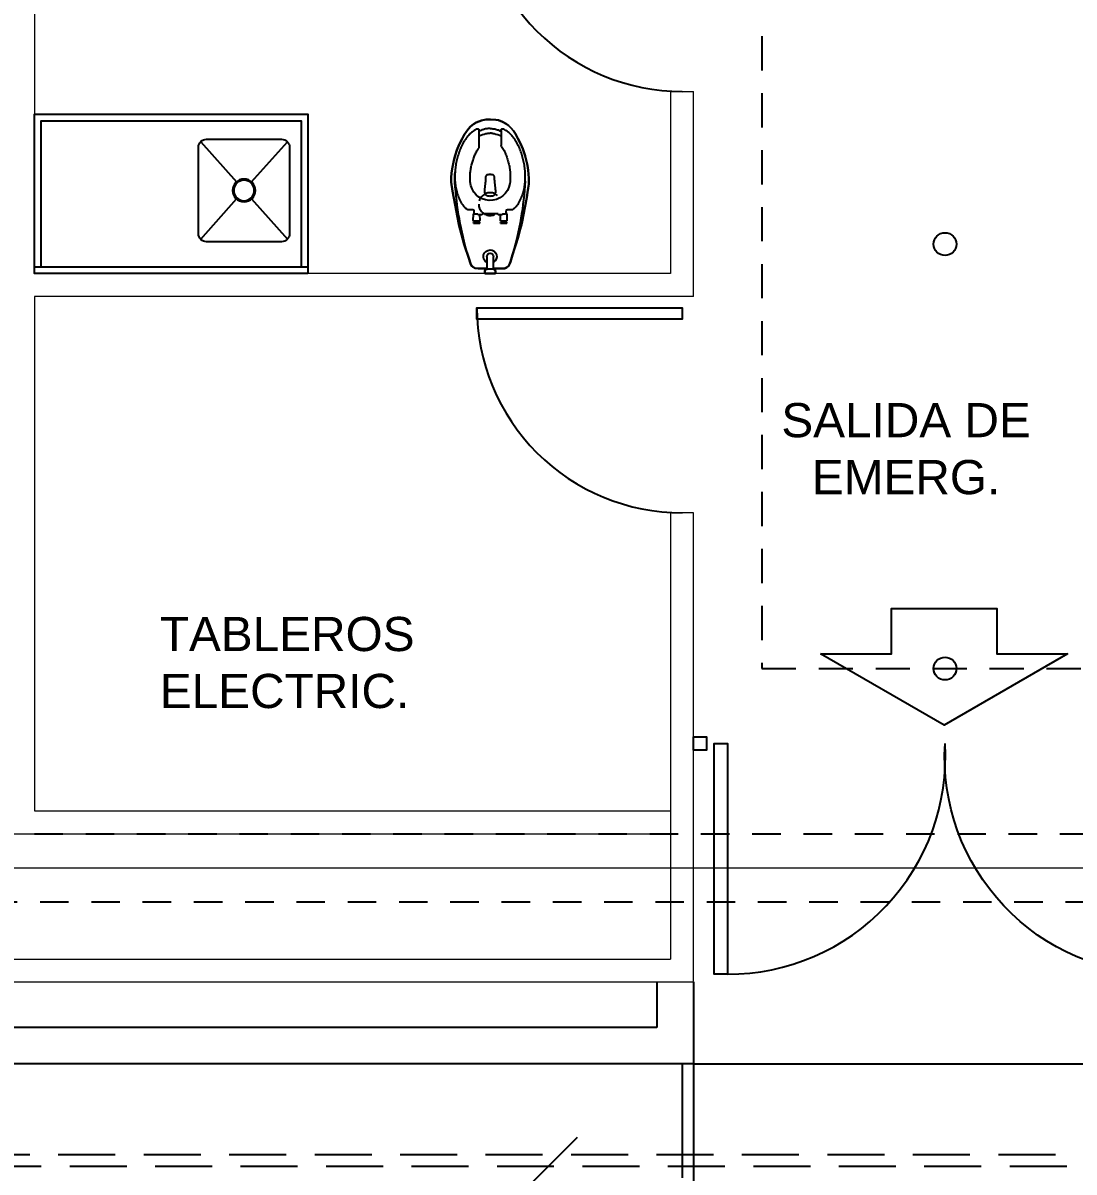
# Model space of a CAD drawing. Header units: metres. Extents: x -22 to 564, y 0 to 143.
# Drawn here: x 106.91 to 111.52, y 32.69 to 37.73 of the extents above; entities that cross this region are included whole.
import ezdxf
from ezdxf.enums import TextEntityAlignment as Align

# ---------------------------------------------------------------- set-up
doc = ezdxf.new("R2010")
doc.units = ezdxf.units.M
for name, pattern in [('EJES630', [6.3, 5.5, -0.4, 0, -0.4]), ('XREF 1N NEURO-ONCOLOGIA$0$DASHED2', [0.375, 0.25, -0.125]), ('XREF 1N NEURO-ONCOLOGIA$0$HIDDE150', [0.24, 0.15, -0.09]), ('XREF 1N NEURO-ONCOLOGIA$0$HIDDEN2', [0.1875, 0.125, -0.0625])]:
    doc.linetypes.add(name, pattern=pattern)
doc.layers.add('EJES', color=11, linetype='EJES630', lineweight=0)
doc.layers.add('XREF 1N NEURO-ONCOLOGIA$0$MUROS DE TABLAROCA', color=150, linetype='Continuous', lineweight=13)
for name, color, linetype in [('TEXTO', 7, 'Continuous'), ('XREF 1N NEURO-ONCOLOGIA$0$CANCELES', 1, 'Continuous'), ('XREF 1N NEURO-ONCOLOGIA$0$CONTRAVENTEOS', 6, 'XREF 1N NEURO-ONCOLOGIA$0$HIDDEN2'), ('XREF 1N NEURO-ONCOLOGIA$0$ELEVADOR Y ESC', 251, 'Continuous'), ('XREF 1N NEURO-ONCOLOGIA$0$LAMINA MULTIPERFORADA', 9, 'Continuous'), ('XREF 1N NEURO-ONCOLOGIA$0$LAMPARAS 1', 112, 'Continuous'), ('XREF 1N NEURO-ONCOLOGIA$0$Mobiliario Fijo', 40, 'Continuous'), ('XREF 1N NEURO-ONCOLOGIA$0$NOVIDESA', 11, 'Continuous'), ('XREF 1N NEURO-ONCOLOGIA$0$PLAFONES', 20, 'XREF 1N NEURO-ONCOLOGIA$0$HIDDE150'), ('XREF 1N NEURO-ONCOLOGIA$0$PUERTAS', 253, 'Continuous'), ('XREF 1N NEURO-ONCOLOGIA$0$SIMBOLO CORTE', 4, 'Continuous'), ('XREF 1N NEURO-ONCOLOGIA$0$TEX-MOB', 4, 'Continuous')]:
    doc.layers.add(name, color=color, linetype=linetype)
doc.styles.add('100 LOCALES 25', font='arial.ttf', dxfattribs={"height": 0.25})
doc.styles.add('100 SUBTITULOS 30', font='arial.ttf', dxfattribs={"height": 0.3})
doc.styles.add('XREF 1N NEURO-ONCOLOGIA$0$HANDLET', font='romans.shx')

# ---------------------------------------------------------------- blocks, each defined once
blk = doc.blocks.new('XREF 1N NEURO-ONCOLOGIA$0$P90')
blk.add_lwpolyline([(-0.825, -0.875), (-0.875, -0.875), (-0.875, 0), (-0.825, 0), (-0.825, -0.875, 0.432635), (0, 0, 0.432635)], format="xyb")
blk = doc.blocks.new('XREF 1N NEURO-ONCOLOGIA$0$M120FD')
for p, q in [((-0.6, -0.03), (0.6, -0.03)), ((0.1297, -0.1509), (0.2868, -0.3276)), ((0.1297, -0.5791), (0.2868, -0.4024)), ((0.3532, -0.4024), (0.5103, -0.5791))]:
    blk.add_line(p, q)
blk.add_lwpolyline([(0.6, 0), (-0.6, 0), (-0.6, -0.7), (0.6, -0.7)], close=True)
for points in [[(-0.57, -0.03), (-0.57, -0.67), (0.57, -0.67), (0.57, -0.03)], [(0.3532, -0.3276), (0.5103, -0.1509)]]:
    blk.add_lwpolyline(points)
blk.add_lwpolyline([(0.485, -0.59, 0.414214), (0.52, -0.555), (0.52, -0.175, 0.414214), (0.485, -0.14), (0.155, -0.14, 0.414214), (0.12, -0.175), (0.12, -0.555, 0.414214), (0.155, -0.59)], format="xyb", close=True)
for radius in [0.05, 0.045]:
    blk.add_circle((0.32, -0.365), radius)
blk = doc.blocks.new('XREF 1N NEURO-ONCOLOGIA$0$WC DIVERG')
for p, q in [((-0.0233, -0.0088), (-0.0233, 0)), ((-0.0233, 0), (0.0233, 0)), ((-0.0233, -0.01), (-0.0233, 0)), ((-0.0233, 0), (0.0233, 0)), ((0.0233, 0), (-0.0233, 0)), ((-0.0233, 0), (-0.0233, -0.0088)), ((0.0233, 0), (0.0233, -0.01)), ((0.0233, 0), (0.0233, -0.01)), ((0.0233, -0.01), (0.0233, 0)), ((-0.0928, -0.0632), (-0.0868, -0.044)), ((-0.0868, -0.044), (-0.0928, -0.0632)), ((-0.0868, -0.044), (-0.0817, -0.0342)), ((-0.0817, -0.0342), (-0.0868, -0.044)), ((-0.0817, -0.0342), (-0.0676, -0.024)), ((-0.0676, -0.024), (-0.0817, -0.0342)), ((-0.0676, -0.024), (-0.0523, -0.0221)), ((-0.0523, -0.0221), (-0.0676, -0.024)), ((-0.0569, -0.0221), (-0.0571, -0.0221)), ((-0.015, -0.0221), (-0.0569, -0.0221)), ((-0.0523, -0.0221), (-0.015, -0.0221)), ((-0.015, -0.0221), (-0.0523, -0.0221)), ((-0.0232, -0.0114), (-0.0233, -0.0088)), ((-0.0233, -0.0088), (-0.0232, -0.0114)), ((-0.023, -0.0125), (-0.0232, -0.0114)), ((-0.0232, -0.0114), (-0.023, -0.0125)), ((-0.0221, -0.0149), (-0.023, -0.0125)), ((-0.023, -0.0125), (-0.0221, -0.0149)), ((-0.0209, -0.0165), (-0.0221, -0.0149)), ((-0.0221, -0.0149), (-0.0209, -0.0165)), ((-0.0194, -0.0179), (-0.0209, -0.0165)), ((-0.0209, -0.0165), (-0.0194, -0.0179)), ((-0.018, -0.0188), (-0.0194, -0.0179)), ((-0.0194, -0.0179), (-0.018, -0.0188)), ((-0.0159, -0.0197), (-0.018, -0.0188)), ((-0.018, -0.0188), (-0.0159, -0.0197)), ((-0.015, -0.0199), (-0.0159, -0.0197)), ((-0.0159, -0.0197), (-0.015, -0.0199)), ((-0.015, -0.0221), (-0.015, -0.0199)), ((-0.015, -0.075), (-0.015, -0.0199)), ((-0.015, -0.0199), (-0.015, -0.0221)), ((0.0133, -0.02), (-0.0133, -0.02)), ((0.0165, -0.0195), (0.015, -0.0199)), ((0.015, -0.0199), (0.0165, -0.0195)), ((0.015, -0.0199), (0.015, -0.0221)), ((0.015, -0.0199), (0.015, -0.075)), ((0.015, -0.0221), (0.015, -0.0199)), ((0.015, -0.0221), (0.0395, -0.0221)), ((0.0562, -0.0221), (0.015, -0.0221)), ((0.0395, -0.0221), (0.015, -0.0221)), ((0.018, -0.0188), (0.0165, -0.0195)), ((0.0165, -0.0195), (0.018, -0.0188)), ((0.0201, -0.0174), (0.018, -0.0188)), ((0.018, -0.0188), (0.0201, -0.0174)), ((0.0214, -0.0158), (0.0201, -0.0174)), ((0.0201, -0.0174), (0.0214, -0.0158)), ((0.0226, -0.0137), (0.0214, -0.0158)), ((0.0214, -0.0158), (0.0226, -0.0137)), ((0.0232, -0.0114), (0.0226, -0.0137)), ((0.0226, -0.0137), (0.0232, -0.0114)), ((0.0233, -0.01), (0.0232, -0.0114)), ((0.0232, -0.0114), (0.0233, -0.01)), ((0.0395, -0.0221), (0.0462, -0.0221)), ((0.0462, -0.0221), (0.0395, -0.0221)), ((0.0462, -0.0221), (0.0554, -0.0221)), ((0.0554, -0.0221), (0.0462, -0.0221)), ((0.0554, -0.0221), (0.0631, -0.0228)), ((0.0631, -0.0228), (0.0554, -0.0221)), ((0.0562, -0.0221), (0.0564, -0.0221)), ((0.0631, -0.0228), (0.0675, -0.0241)), ((0.0675, -0.0241), (0.0631, -0.0228)), ((0.0675, -0.0241), (0.0727, -0.0267)), ((0.0727, -0.0267), (0.0675, -0.0241)), ((0.0727, -0.0267), (0.0767, -0.0296)), ((0.0767, -0.0296), (0.0727, -0.0267)), ((0.0767, -0.0296), (0.0805, -0.0334)), ((0.0805, -0.0334), (0.0767, -0.0296)), ((0.0805, -0.0334), (0.0862, -0.0439)), ((0.0862, -0.0439), (0.0805, -0.0334)), ((0.0862, -0.0439), (0.0887, -0.0521)), ((0.0887, -0.0521), (0.0862, -0.0439)), ((-0.1135, -0.1277), (-0.0928, -0.0632)), ((-0.0928, -0.0632), (-0.1135, -0.1277)), ((0.0887, -0.0521), (0.0978, -0.0825)), ((0.0978, -0.0825), (0.0887, -0.0521)), ((0.0978, -0.0825), (0.1007, -0.0906)), ((0.1007, -0.0906), (0.0978, -0.0825)), ((0.1007, -0.0906), (0.1059, -0.1063)), ((0.1059, -0.1063), (0.1007, -0.0906)), ((-0.1379, -0.2158), (-0.1135, -0.1277)), ((-0.1135, -0.1277), (-0.1379, -0.2158)), ((0.1059, -0.1063), (0.1144, -0.1328)), ((0.1144, -0.1328), (0.1059, -0.1063)), ((0.1144, -0.1328), (0.1211, -0.1552)), ((0.1211, -0.1552), (0.1144, -0.1328)), ((0.1211, -0.1552), (0.1319, -0.1948)), ((0.1319, -0.1948), (0.1211, -0.1552)), ((0.1319, -0.1948), (0.1347, -0.2054)), ((0.1347, -0.2054), (0.1319, -0.1948)), ((-0.165, -0.3619), (-0.1379, -0.2158)), ((-0.1379, -0.2158), (-0.165, -0.3619)), ((-0.074, -0.2334), (-0.0736, -0.2604)), ((-0.0738, -0.222), (-0.0466, -0.222)), ((-0.0738, -0.222), (-0.0738, -0.2237)), ((-0.0738, -0.2237), (-0.0466, -0.2237)), ((-0.0495, -0.2299), (-0.0705, -0.2299)), ((-0.0659, -0.2298), (-0.0659, -0.2299)), ((-0.0657, -0.2237), (-0.0543, -0.2237)), ((-0.0657, -0.2237), (-0.0657, -0.2255)), ((-0.0657, -0.2255), (-0.0657, -0.2281)), ((-0.0657, -0.2281), (-0.0657, -0.2298)), ((-0.0543, -0.2237), (-0.0543, -0.2255)), ((-0.0543, -0.2255), (-0.0543, -0.2281)), ((-0.0543, -0.2281), (-0.0543, -0.2299)), ((-0.0466, -0.222), (-0.0459, -0.222)), ((-0.0466, -0.2237), (-0.0459, -0.2237)), ((-0.0464, -0.2598), (-0.046, -0.2334)), ((-0.0459, -0.222), (-0.0459, -0.222)), ((-0.0459, -0.222), (-0.0459, -0.2237)), ((-0.0459, -0.2237), (-0.0459, -0.222)), ((-0.0459, -0.2237), (-0.0459, -0.2237)), ((0.0454, -0.2336), (0.0458, -0.2598)), ((0.0456, -0.2222), (0.0728, -0.2222)), ((0.0456, -0.2222), (0.0456, -0.2239)), ((0.0456, -0.2239), (0.0728, -0.2239)), ((0.0699, -0.2301), (0.0489, -0.2301)), ((0.0535, -0.23), (0.0535, -0.2301)), ((0.0537, -0.2239), (0.0651, -0.2239)), ((0.0537, -0.2239), (0.0537, -0.2257)), ((0.0537, -0.2257), (0.0537, -0.2283)), ((0.0537, -0.2283), (0.0537, -0.23)), ((0.0651, -0.2239), (0.0651, -0.2257)), ((0.0651, -0.2257), (0.0651, -0.2283)), ((0.0651, -0.2283), (0.0651, -0.2301)), ((0.0728, -0.2222), (0.0735, -0.2222)), ((0.0728, -0.2239), (0.0735, -0.2239)), ((0.073, -0.2607), (0.0734, -0.2336)), ((0.0735, -0.2222), (0.0735, -0.2222)), ((0.0735, -0.2222), (0.0735, -0.2239)), ((0.0735, -0.2239), (0.0735, -0.2222)), ((0.0735, -0.2239), (0.0735, -0.2239)), ((0.1347, -0.2054), (0.137, -0.2146)), ((0.137, -0.2146), (0.1347, -0.2054)), ((0.137, -0.2146), (0.1401, -0.228)), ((0.1401, -0.228), (0.137, -0.2146)), ((0.1401, -0.228), (0.1468, -0.2583)), ((0.1468, -0.2583), (0.1401, -0.228)), ((-0.1033, -0.2838), (-0.1027, -0.2838)), ((-0.1011, -0.2829), (-0.1011, -0.2827)), ((-0.0994, -0.2817), (-0.0989, -0.2817)), ((-0.0989, -0.2817), (-0.0762, -0.2817)), ((-0.0736, -0.2604), (-0.0736, -0.2606)), ((-0.0736, -0.2606), (-0.0736, -0.2607)), ((-0.0711, -0.2691), (-0.0736, -0.2607)), ((-0.0718, -0.2782), (-0.0718, -0.276)), ((-0.0711, -0.27), (-0.0711, -0.2663)), ((-0.0671, -0.2629), (-0.0542, -0.263)), ((-0.0542, -0.2598), (-0.0363, -0.2598)), ((-0.0542, -0.2598), (-0.0542, -0.263)), ((-0.0354, -0.2607), (-0.0354, -0.263)), ((0.0348, -0.263), (0.0348, -0.2607)), ((0.0356, -0.2598), (0.0527, -0.2598)), ((0.0536, -0.2607), (0.0536, -0.263)), ((0.0729, -0.2609), (0.0705, -0.2694)), ((0.0705, -0.2663), (0.0705, -0.27)), ((0.0712, -0.276), (0.0712, -0.2774)), ((0.0729, -0.2609), (0.073, -0.2608)), ((0.073, -0.2608), (0.073, -0.2607)), ((0.0755, -0.2817), (0.0983, -0.2817)), ((0.0983, -0.2817), (0.0988, -0.2817)), ((0.1026, -0.2838), (0.101, -0.2838)), ((0.1468, -0.2583), (0.1529, -0.2893)), ((0.1529, -0.2893), (0.1468, -0.2583)), ((0.1529, -0.2893), (0.1605, -0.3347)), ((0.1605, -0.3347), (0.1529, -0.2893)), ((0.1605, -0.3347), (0.1636, -0.3568)), ((0.1636, -0.3568), (0.1605, -0.3347)), ((-0.1706, -0.4015), (-0.165, -0.3619)), ((-0.165, -0.3619), (-0.1706, -0.4015)), ((-0.1706, -0.4201), (-0.1706, -0.4015)), ((-0.1706, -0.4015), (-0.1706, -0.4201)), ((-0.0877, -0.4028), (-0.0877, -0.4028)), ((0.1636, -0.3568), (0.1661, -0.3751)), ((0.1661, -0.3751), (0.1636, -0.3568)), ((0.1661, -0.3751), (0.1683, -0.3846)), ((0.1683, -0.3846), (0.1661, -0.3751)), ((0.1683, -0.3846), (0.1691, -0.392)), ((0.1691, -0.392), (0.1683, -0.3846)), ((0.1691, -0.392), (0.1701, -0.4183)), ((0.1701, -0.4183), (0.1691, -0.392)), ((-0.1689, -0.4417), (-0.1706, -0.4201)), ((-0.1706, -0.4201), (-0.1689, -0.4417)), ((-0.1653, -0.4679), (-0.1689, -0.4417)), ((-0.1689, -0.4417), (-0.1653, -0.4679)), ((-0.0012, -0.435), (-0.0017, -0.4349)), ((0.0011, -0.4349), (0.0005, -0.435)), ((0.1669, -0.4534), (0.1636, -0.474)), ((0.1636, -0.474), (0.1669, -0.4534)), ((0.1701, -0.4183), (0.1669, -0.4534)), ((0.1669, -0.4534), (0.1701, -0.4183)), ((-0.1595, -0.4962), (-0.1653, -0.4679)), ((-0.1653, -0.4679), (-0.1595, -0.4962)), ((-0.1534, -0.5186), (-0.1595, -0.4962)), ((-0.1595, -0.4962), (-0.1534, -0.5186)), ((0.1636, -0.474), (0.1534, -0.5166)), ((0.1534, -0.5166), (0.1636, -0.474)), ((0.1636, -0.474), (0.1636, -0.474)), ((-0.1458, -0.5413), (-0.1534, -0.5186)), ((-0.1534, -0.5186), (-0.1458, -0.5413)), ((-0.1355, -0.5668), (-0.1458, -0.5413)), ((-0.1458, -0.5413), (-0.1355, -0.5668)), ((0.1428, -0.5475), (0.1328, -0.5713)), ((0.1328, -0.5713), (0.1428, -0.5475)), ((0.1534, -0.5166), (0.1428, -0.5475)), ((0.1428, -0.5475), (0.1534, -0.5166)), ((-0.1235, -0.5914), (-0.1355, -0.5668)), ((-0.1355, -0.5668), (-0.1235, -0.5914)), ((-0.1135, -0.6093), (-0.1235, -0.5914)), ((-0.1235, -0.5914), (-0.1135, -0.6093)), ((-0.0485, -0.5553), (-0.0485, -0.6289)), ((0.0479, -0.6289), (0.0479, -0.5626)), ((0.1219, -0.5933), (0.1106, -0.6132)), ((0.1106, -0.6132), (0.1219, -0.5933)), ((0.1328, -0.5713), (0.1219, -0.5933)), ((0.1219, -0.5933), (0.1328, -0.5713)), ((-0.1044, -0.6239), (-0.1135, -0.6093)), ((-0.1135, -0.6093), (-0.1044, -0.6239)), ((-0.0957, -0.6357), (-0.1044, -0.6239)), ((-0.1044, -0.6239), (-0.0957, -0.6357)), ((-0.0857, -0.6461), (-0.0957, -0.6357)), ((-0.0957, -0.6357), (-0.0857, -0.6461)), ((-0.0732, -0.6562), (-0.0857, -0.6461)), ((-0.0857, -0.6461), (-0.0732, -0.6562)), ((-0.0063, -0.6171), (-0.0003, -0.6171)), ((0.0057, -0.6171), (-0.0003, -0.6171)), ((0.0811, -0.6497), (0.0706, -0.6575)), ((0.0706, -0.6575), (0.0811, -0.6497)), ((0.0913, -0.64), (0.0811, -0.6497)), ((0.0811, -0.6497), (0.0913, -0.64)), ((0.102, -0.6266), (0.0913, -0.64)), ((0.0913, -0.64), (0.102, -0.6266)), ((0.1106, -0.6132), (0.102, -0.6266)), ((0.102, -0.6266), (0.1106, -0.6132)), ((-0.0609, -0.6637), (-0.0732, -0.6562)), ((-0.0732, -0.6562), (-0.0609, -0.6637)), ((-0.038, -0.6728), (-0.0609, -0.6637)), ((-0.0609, -0.6637), (-0.038, -0.6728)), ((-0.0183, -0.6766), (-0.038, -0.6728)), ((-0.038, -0.6728), (-0.0183, -0.6766)), ((-0.0141, -0.6769), (-0.0183, -0.6766)), ((-0.0183, -0.6766), (-0.0141, -0.6769)), ((0.0012, -0.6771), (-0.0141, -0.6769)), ((-0.0141, -0.6769), (0.0012, -0.6771)), ((0.0247, -0.6756), (0.0012, -0.6771)), ((0.0012, -0.6771), (0.0247, -0.6756)), ((0.0365, -0.6731), (0.0247, -0.6756)), ((0.0247, -0.6756), (0.0365, -0.6731)), ((0.0543, -0.6666), (0.0365, -0.6731)), ((0.0365, -0.6731), (0.0543, -0.6666)), ((0.0706, -0.6575), (0.0543, -0.6666)), ((0.0543, -0.6666), (0.0706, -0.6575))]:
    blk.add_line(p, q)
at = {"linetype": 'XREF 1N NEURO-ONCOLOGIA$0$DASHED2', "ltscale": 0.1}
blk.add_circle((0, -0.305), 0.05, dxfattribs=at)
for centre, radius, start, end in [((1.3794, -0.5078), 1.5378, 162.4445, 163.9463), ((-0.0571, -0.0533), 0.0312, 90, 162.4418), ((1.3794, -0.5078), 1.5378, 162.4418, 162.4445), ((-0.0003, -0.0745), 0.0294, 119.9949, 58.5773), ((-0.0133, -0.01), 0.01, 180, 270), ((0.0133, -0.01), 0.01, 270, 360), ((0.0564, -0.0533), 0.0312, 17.5582, 90), ((-1.38, -0.5078), 1.5378, 17.5555, 17.5582), ((-1.38, -0.5078), 1.5378, 16.0537, 17.5555), ((1.3794, -0.5078), 1.5378, 163.9463, 175.9972), ((0, -0.075), 0.015, 180, 0), ((-1.3186, -0.4936), 1.4749, 3.3958, 16.1824), ((1.1974, -0.5389), 1.3739, 162.7735, 163.1187), ((-1.1972, -0.5388), 1.373, 16.8408, 17.2004), ((-0.0705, -0.2334), 0.00351, 90, 180.8185), ((-0.0495, -0.2334), 0.00351, 359.1815, 90), ((0.0489, -0.2336), 0.00351, 90, 180.8185), ((0.0699, -0.2336), 0.00351, 359.1815, 90), ((-0.0036, -0.3975), 0.1517, 131.7258, 132.3304), ((-0.1033, -0.2857), 0.00189, 89.3673, 131.099), ((-0.1027, -0.282), 0.00177, 269.3463, 330.6492), ((-0.0994, -0.2836), 0.00188, 90.4112, 151.5615), ((-0.0762, -0.2774), 0.00438, 270, 0), ((-0.0727, -0.2604), 0.000877, 180.8185, 196.1443), ((-0.0363, -0.2607), 0.000877, 0, 90), ((-0.0007, -11.9196), 11.6567, 89.82591, 90.17072), ((0.0356, -0.2607), 0.000877, 90, 180), ((0.0527, -0.2607), 0.000877, 0, 90), ((0.0448, 2.1488), 2.4118, 270.2084, 270.5141), ((0.0755, -0.2774), 0.00438, 180, 270), ((0.0721, -0.2606), 0.000877, 343.8557, 359.1815), ((0.0988, -0.2836), 0.00188, 28.4386, 89.5888), ((0.1027, -0.2857), 0.00191, 49.0875, 90.4462), ((0.0039, -0.3964), 0.1503, 47.6682, 48.2772), ((-0.0002, -0.409), 0.0877, 9.2548, 175.9387), ((0.1241, -0.4201), 0.2795, 175.9793, 185.5968), ((-0.0194, -0.4201), 0.000735, 177.5299, 185.3559), ((-0.0003, -0.4319), 0.00325, 254.6943, 285.3057), ((0.0188, -0.4201), 0.000735, 354.6441, 2.4701), ((-0.0556, -0.5553), 0.00701, 0, 37.067), ((0.0186, -0.4577), 0.1614, 245.3845, 256.7621), ((-0.0193, -0.4577), 0.1614, 283.2379, 294.6155), ((0.0549, -0.5626), 0.00701, 142.0152, 180), ((-0.0556, -0.6289), 0.00701, 238.4381, 0), ((0.0186, -0.4577), 0.1614, 256.7621, 258.2805), ((0.0186, -0.4577), 0.1614, 258.2805, 261.1157), ((-0.0193, -0.4577), 0.1614, 278.8843, 281.7195), ((-0.0193, -0.4577), 0.1614, 281.7195, 283.2379), ((0.0549, -0.6289), 0.00701, 180, 301.5619)]:
    blk.add_arc(centre, radius, start, end)
blk.add_ellipse((0.1061, -0.3304), major_axis=(-0.0686, 0.1376), ratio=0.110156, start_param=-1.280538, end_param=-1.272211)
for points, knots in [([(-0.0592, -0.6348), (-0.0663, -0.6305), (-0.0731, -0.626), (-0.0829, -0.6185), (-0.0861, -0.6158), (-0.0921, -0.6101), (-0.0949, -0.6071), (-0.103, -0.5977), (-0.1077, -0.5911), (-0.1163, -0.5773), (-0.1202, -0.5701), (-0.1272, -0.5554), (-0.1304, -0.5479), (-0.1362, -0.5325), (-0.1388, -0.5247), (-0.1435, -0.509), (-0.1456, -0.5011), (-0.1493, -0.4851), (-0.1507, -0.477), (-0.153, -0.4608), (-0.1537, -0.4527), (-0.1547, -0.4365), (-0.1549, -0.4284), (-0.1547, -0.4122), (-0.1543, -0.4041), (-0.153, -0.3919), (-0.1525, -0.3879), (-0.1511, -0.3798), (-0.1503, -0.3758), (-0.1477, -0.3637), (-0.1455, -0.3557), (-0.1417, -0.3439), (-0.1403, -0.3401), (-0.1381, -0.3343), (-0.1374, -0.3323), (-0.1358, -0.3285), (-0.135, -0.3266), (-0.1324, -0.321), (-0.1306, -0.3173), (-0.1265, -0.3102), (-0.1244, -0.3067), (-0.1196, -0.3001), (-0.117, -0.2969), (-0.1116, -0.2909), (-0.1087, -0.2881), (-0.1057, -0.2853)], [0, 0, 0, 0, 0.0625, 0.0625, 0.09375, 0.09375, 0.125, 0.125, 0.1875, 0.1875, 0.25, 0.25, 0.3125, 0.3125, 0.375, 0.375, 0.4375, 0.4375, 0.5, 0.5, 0.5625, 0.5625, 0.625, 0.625, 0.6875, 0.6875, 0.71875, 0.71875, 0.75, 0.75, 0.8125, 0.8125, 0.84375, 0.84375, 0.859375, 0.859375, 0.875, 0.875, 0.90625, 0.90625, 0.9375, 0.9375, 0.96875, 0.96875, 1, 1, 1, 1]), ([(-0.0718, -0.276), (-0.0718, -0.2757), (-0.0717, -0.2753), (-0.0716, -0.2745), (-0.0715, -0.274), (-0.0713, -0.273), (-0.0713, -0.2725), (-0.0712, -0.2713), (-0.0711, -0.2707), (-0.0711, -0.27)], [0, 0, 0, 0, 0.25, 0.25, 0.5, 0.5, 0.75, 0.75, 1, 1, 1, 1]), ([(-0.0711, -0.2663), (-0.0711, -0.2661), (-0.0711, -0.2659), (-0.071, -0.2654), (-0.0709, -0.2652), (-0.0707, -0.2648), (-0.0706, -0.2646), (-0.0703, -0.2642), (-0.0702, -0.264), (-0.0698, -0.2637), (-0.0696, -0.2636), (-0.0691, -0.2633), (-0.0689, -0.2632), (-0.0684, -0.263), (-0.0682, -0.263), (-0.0676, -0.2629), (-0.0674, -0.2629), (-0.0671, -0.2629)], [0, 0, 0, 0, 0.125, 0.125, 0.25, 0.25, 0.375, 0.375, 0.5, 0.5, 0.625, 0.625, 0.75, 0.75, 0.875, 0.875, 1, 1, 1, 1]), ([(0.1051, -0.2853), (0.1111, -0.2908), (0.1166, -0.2968), (0.1262, -0.3101), (0.1301, -0.3173), (0.1344, -0.3267), (0.1352, -0.3286), (0.1368, -0.3324), (0.1375, -0.3343), (0.1397, -0.3401), (0.141, -0.344), (0.1449, -0.3558), (0.147, -0.3637), (0.1506, -0.3797), (0.1519, -0.3877), (0.1537, -0.4039), (0.1541, -0.4121), (0.1543, -0.4285), (0.1541, -0.4368), (0.1531, -0.4532), (0.1523, -0.4613), (0.15, -0.4774), (0.1486, -0.4854), (0.145, -0.5013), (0.1429, -0.5091), (0.1382, -0.5248), (0.1356, -0.5325), (0.1298, -0.5479), (0.1266, -0.5555), (0.1195, -0.5703), (0.1156, -0.5775), (0.1091, -0.5879), (0.1068, -0.5913), (0.102, -0.5979), (0.0994, -0.6012), (0.094, -0.6074), (0.0912, -0.6104), (0.0852, -0.616), (0.0821, -0.6186), (0.0725, -0.6261), (0.0656, -0.6305), (0.0586, -0.6348)], [0, 0, 0, 0, 0.0625, 0.0625, 0.125, 0.125, 0.140625, 0.140625, 0.15625, 0.15625, 0.1875, 0.1875, 0.25, 0.25, 0.3125, 0.3125, 0.375, 0.375, 0.4375, 0.4375, 0.5, 0.5, 0.5625, 0.5625, 0.625, 0.625, 0.6875, 0.6875, 0.75, 0.75, 0.8125, 0.8125, 0.84375, 0.84375, 0.875, 0.875, 0.90625, 0.90625, 0.9375, 0.9375, 1, 1, 1, 1]), ([(0.0665, -0.2629), (0.0667, -0.2629), (0.067, -0.2629), (0.0675, -0.263), (0.0678, -0.2631), (0.0683, -0.2632), (0.0685, -0.2633), (0.0689, -0.2636), (0.0692, -0.2637), (0.0695, -0.264), (0.0697, -0.2642), (0.07, -0.2646), (0.0701, -0.2648), (0.0703, -0.2652), (0.0704, -0.2654), (0.0705, -0.2659), (0.0705, -0.2661), (0.0705, -0.2663)], [0, 0, 0, 0, 0.125, 0.125, 0.25, 0.25, 0.375, 0.375, 0.5, 0.5, 0.625, 0.625, 0.75, 0.75, 0.875, 0.875, 1, 1, 1, 1]), ([(0.0705, -0.27), (0.0705, -0.2707), (0.0705, -0.2713), (0.0706, -0.2725), (0.0707, -0.273), (0.0709, -0.274), (0.071, -0.2745), (0.0711, -0.2753), (0.0712, -0.2757), (0.0712, -0.276)], [0, 0, 0, 0, 0.25, 0.25, 0.5, 0.5, 0.75, 0.75, 1, 1, 1, 1]), ([(-0.0201, -0.42), (-0.0202, -0.4182), (-0.0202, -0.4164), (-0.0203, -0.4128), (-0.0204, -0.411), (-0.0206, -0.4071), (-0.0208, -0.4052), (-0.0212, -0.4011), (-0.0214, -0.399), (-0.0221, -0.3928), (-0.0225, -0.3887), (-0.0234, -0.3807), (-0.0238, -0.3767), (-0.0244, -0.3708), (-0.0246, -0.3689), (-0.025, -0.365), (-0.0252, -0.3631), (-0.0255, -0.3603), (-0.0255, -0.3594), (-0.0254, -0.3574), (-0.0252, -0.3565), (-0.0248, -0.3546), (-0.0245, -0.3536), (-0.0238, -0.3518), (-0.0234, -0.3509), (-0.0223, -0.3492), (-0.0217, -0.3484), (-0.0204, -0.3469), (-0.0197, -0.3461), (-0.0181, -0.3448), (-0.0173, -0.3442), (-0.0155, -0.3432), (-0.0145, -0.3427), (-0.0126, -0.342), (-0.0116, -0.3417), (-0.0095, -0.3413), (-0.0085, -0.3413), (-0.0054, -0.341), (-0.0033, -0.3408), (-0.0012, -0.3406)], [0, 0, 0, 0, 0.0625, 0.0625, 0.125, 0.125, 0.1875, 0.1875, 0.25, 0.25, 0.375, 0.375, 0.5, 0.5, 0.5625, 0.5625, 0.625, 0.625, 0.65625, 0.65625, 0.6875, 0.6875, 0.71875, 0.71875, 0.75, 0.75, 0.78125, 0.78125, 0.8125, 0.8125, 0.84375, 0.84375, 0.875, 0.875, 0.90625, 0.90625, 0.9375, 0.9375, 1, 1, 1, 1]), ([(-0.0012, -0.3406), (0.0026, -0.3408), (0.0047, -0.341), (0.0077, -0.3413), (0.0087, -0.3413), (0.0108, -0.3417), (0.0118, -0.3419), (0.0138, -0.3427), (0.0147, -0.3431), (0.0165, -0.3441), (0.0174, -0.3447), (0.019, -0.346), (0.0197, -0.3467), (0.021, -0.3483), (0.0216, -0.3491), (0.0232, -0.3516), (0.0239, -0.3535), (0.0248, -0.3572), (0.0249, -0.3592), (0.0247, -0.362), (0.0246, -0.363), (0.0244, -0.3649), (0.0243, -0.3658), (0.024, -0.3687), (0.0238, -0.3707), (0.0232, -0.3765), (0.0228, -0.3805), (0.0219, -0.3887), (0.0214, -0.3928), (0.0208, -0.3991), (0.0205, -0.4011), (0.0201, -0.4052), (0.02, -0.4072), (0.0197, -0.4111), (0.0196, -0.4129), (0.0196, -0.4164), (0.0196, -0.4182), (0.0195, -0.42)], [0, 0, 0, 0, 0.0625, 0.0625, 0.09375, 0.09375, 0.125, 0.125, 0.15625, 0.15625, 0.1875, 0.1875, 0.21875, 0.21875, 0.25, 0.25, 0.3125, 0.3125, 0.375, 0.375, 0.40625, 0.40625, 0.4375, 0.4375, 0.5, 0.5, 0.625, 0.625, 0.75, 0.75, 0.8125, 0.8125, 0.875, 0.875, 0.9375, 0.9375, 1, 1, 1, 1]), ([(-0.0877, -0.4028), (-0.0879, -0.406), (-0.0881, -0.4093), (-0.0882, -0.4158), (-0.0882, -0.4191), (-0.088, -0.4288), (-0.0877, -0.4353), (-0.0866, -0.4483), (-0.0858, -0.4548), (-0.0836, -0.4675), (-0.0822, -0.4738), (-0.079, -0.4863), (-0.0771, -0.4925), (-0.0731, -0.5048), (-0.071, -0.5108), (-0.066, -0.5229), (-0.0633, -0.5288), (-0.0572, -0.5403), (-0.0539, -0.5458), (-0.05, -0.5511)], [0, 0, 0, 0, 0.0625, 0.0625, 0.125, 0.125, 0.25, 0.25, 0.375, 0.375, 0.5, 0.5, 0.625, 0.625, 0.75, 0.75, 0.875, 0.875, 1, 1, 1, 1]), ([(0.0494, -0.5583), (0.0516, -0.5555), (0.0536, -0.5525), (0.0574, -0.5465), (0.0592, -0.5434), (0.0641, -0.5339), (0.0671, -0.5274), (0.0723, -0.5141), (0.0746, -0.5073), (0.0789, -0.4938), (0.0807, -0.4869), (0.084, -0.4731), (0.0852, -0.4661), (0.0871, -0.4519), (0.0877, -0.4447), (0.0884, -0.4305), (0.0886, -0.4234), (0.0882, -0.4127), (0.088, -0.4091), (0.0875, -0.4038), (0.0873, -0.402), (0.087, -0.3993), (0.0869, -0.3984), (0.0866, -0.3967), (0.0865, -0.3958), (0.0863, -0.3949)], [0, 0, 0, 0, 0.0625, 0.0625, 0.125, 0.125, 0.25, 0.25, 0.375, 0.375, 0.5, 0.5, 0.625, 0.625, 0.75, 0.75, 0.875, 0.875, 0.9375, 0.9375, 0.96875, 0.96875, 0.984375, 0.984375, 1, 1, 1, 1]), ([(-0.0017, -0.4349), (-0.0023, -0.4349), (-0.0029, -0.4348), (-0.004, -0.4347), (-0.0046, -0.4346), (-0.0064, -0.4344), (-0.0075, -0.4343), (-0.0093, -0.434), (-0.0099, -0.434), (-0.0111, -0.4338), (-0.0116, -0.4337), (-0.0134, -0.4333), (-0.0145, -0.4329), (-0.0165, -0.4315), (-0.0173, -0.4307), (-0.0187, -0.4288), (-0.0192, -0.4277), (-0.0197, -0.4261), (-0.0198, -0.4255), (-0.0199, -0.4244), (-0.02, -0.4239), (-0.0201, -0.4222), (-0.0201, -0.4212), (-0.0201, -0.4201)], [0, 0, 0, 0, 0.0625, 0.0625, 0.125, 0.125, 0.25, 0.25, 0.3125, 0.3125, 0.375, 0.375, 0.5, 0.5, 0.625, 0.625, 0.75, 0.75, 0.8125, 0.8125, 0.875, 0.875, 1, 1, 1, 1]), ([(0.0195, -0.4201), (0.0195, -0.4212), (0.0194, -0.4222), (0.0193, -0.4239), (0.0193, -0.4244), (0.0192, -0.4255), (0.0191, -0.4261), (0.0186, -0.4277), (0.0181, -0.4288), (0.0167, -0.4307), (0.0159, -0.4315), (0.0139, -0.4329), (0.0128, -0.4333), (0.011, -0.4337), (0.0105, -0.4338), (0.0093, -0.434), (0.0087, -0.434), (0.0069, -0.4343), (0.0057, -0.4344), (0.004, -0.4346), (0.0034, -0.4347), (0.0022, -0.4348), (0.0017, -0.4349), (0.0011, -0.4349)], [0, 0, 0, 0, 0.125, 0.125, 0.1875, 0.1875, 0.25, 0.25, 0.375, 0.375, 0.5, 0.5, 0.625, 0.625, 0.6875, 0.6875, 0.75, 0.75, 0.875, 0.875, 0.9375, 0.9375, 1, 1, 1, 1]), ([(-0.0003, -0.6368), (-0.003, -0.6367), (-0.0057, -0.6366), (-0.0112, -0.6361), (-0.0139, -0.6359), (-0.0219, -0.6349), (-0.0272, -0.6336), (-0.0375, -0.6301), (-0.0424, -0.6279), (-0.0476, -0.625), (-0.0481, -0.6247), (-0.0486, -0.6244)], [0, 0, 0, 0, 0.03125, 0.03125, 0.0625, 0.0625, 0.125, 0.125, 0.1875, 0.1875, 0.1943161, 0.1943161, 0.1943161, 0.1943161]), ([(-0.0003, -0.6368), (0.0024, -0.6367), (0.0051, -0.6366), (0.0105, -0.6361), (0.0132, -0.6359), (0.0213, -0.6349), (0.0265, -0.6336), (0.0368, -0.6301), (0.0417, -0.6279), (0.0469, -0.625), (0.0474, -0.6247), (0.048, -0.6244)], [0, 0, 0, 0, 0.03125, 0.03125, 0.0625, 0.0625, 0.125, 0.125, 0.1875, 0.1875, 0.1943161, 0.1943161, 0.1943161, 0.1943161])]:
    blk.add_open_spline(points, degree=3, knots=knots)
blk = doc.blocks.new('XREF 1N NEURO-ONCOLOGIA')
at = {"layer": 'XREF 1N NEURO-ONCOLOGIA$0$CANCELES'}
blk.add_lwpolyline([(1.0907, 34.5658), (1.1486, 34.5658), (1.1486, 34.508), (1.0907, 34.508)], close=True, dxfattribs=at)
at = {"layer": 'XREF 1N NEURO-ONCOLOGIA$0$CONTRAVENTEOS', "color": 3}
blk.add_lwpolyline([(0.7239, 39.7076), (0.7239, 32.3576), (0.4239, 32.3576), (0.4239, 39.7076)], close=True, dxfattribs=at)
at = {"layer": 'XREF 1N NEURO-ONCOLOGIA$0$ELEVADOR Y ESC'}
for p, q in [((-0.2861, 34.6158), (-0.7861, 34.6158)), ((-0.2861, 34.5658), (-0.8361, 34.5658)), ((-0.2861, 34.5658), (-0.2861, 32.3576))]:
    blk.add_line(p, q, dxfattribs=at)
at = {"layer": 'XREF 1N NEURO-ONCOLOGIA$0$LAMINA MULTIPERFORADA', "linetype": 'XREF 1N NEURO-ONCOLOGIA$0$DASHED2'}
for points in [[(17.0364, 51.2076), (17.0364, 26.858), (22.334, 26.8578), (22.334, -3.0724), (-0.7361, -3.0724), (-0.7361, 52.1676), (10.057, 52.1676)], [(16.9864, 51.2076), (16.9864, 26.808), (22.284, 26.8078), (22.284, -3.0224), (-0.6861, -3.0224), (-0.6861, 52.1176), (10.057, 52.1176)]]:
    blk.add_lwpolyline(points, dxfattribs=at)
at = {"layer": 'XREF 1N NEURO-ONCOLOGIA$0$LAMPARAS 1'}
for centre in [(1.4486, 33.4617), (3.3116, 33.4617)]:
    blk.add_circle(centre, 0.05, dxfattribs=at)
at = {"layer": 'XREF 1N NEURO-ONCOLOGIA$0$MUROS DE TABLAROCA'}
for p, q in [((0.0739, 39.7076), (0.0739, 34.5658)), ((0.1739, 39.7076), (0.1739, 34.6658)), ((0.7239, 39.2576), (0.7239, 34.6658)), ((3.0821, 37.4577), (0.8239, 37.4577)), ((0.8239, 37.4577), (0.8239, 34.6658)), ((3.0821, 34.5658), (3.0821, 37.4577)), ((3.1821, 34.6658), (3.1821, 37.4577)), ((4.9321, 37.4576), (3.1821, 37.4576)), ((2.1321, 34.6658), (0.1739, 34.6658)), ((2.1321, 34.5658), (2.1321, 34.6658)), ((3.9821, 34.6658), (3.1821, 34.6658)), ((3.9821, 34.6658), (3.9821, 34.5658)), ((0.0764, 34.5658), (2.1321, 34.5658)), ((3.0821, 34.5658), (3.9821, 34.5658))]:
    blk.add_line(p, q, dxfattribs=at)
at = {"layer": 'XREF 1N NEURO-ONCOLOGIA$0$NOVIDESA'}
for p, q in [((0.0739, 34.7258), (-0.1261, 34.7258)), ((0.0739, 34.5658), (-0.2861, 34.5658))]:
    blk.add_line(p, q, dxfattribs=at)
for points in [[(-0.2861, 34.5658), (-0.2861, 51.5176)], [(-0.1261, 34.7258), (-0.1261, 51.3576)]]:
    blk.add_lwpolyline(points, dxfattribs=at)
at = {"layer": 'XREF 1N NEURO-ONCOLOGIA$0$PLAFONES'}
blk.add_lwpolyline([(1.4486, 34.2658), (1.4486, 32.6576), (8.2239, 32.6576), (8.2239, 29.8208), (9.5773, 29.8208), (9.5773, 31.8176), (9.5773, 34.9576), (12.9548, 34.9576), (12.9548, 36.1576), (9.5739, 36.1576), (9.5739, 37.3516), (8.2239, 37.3516), (8.2239, 34.2658)], close=True, dxfattribs=at)
at = {"layer": 'XREF 1N NEURO-ONCOLOGIA$0$PUERTAS'}
blk.add_lwpolyline([(3.0321, 35.5158), (3.0321, 34.6158), (2.9821, 34.6158), (2.9821, 35.5158), (3.0321, 35.5158, 0.414214), (2.1321, 34.6158)], format="xyb", dxfattribs=at)
at = {"layer": 'XREF 1N NEURO-ONCOLOGIA$0$PUERTAS', "elevation": 0}
blk.add_lwpolyline([(4.8821, 35.5158), (4.8821, 34.6158), (4.8321, 34.6158), (4.8321, 35.5158), (4.8821, 35.5158, 0.414214), (3.9821, 34.6158)], format="xyb", dxfattribs=at)
at = {"layer": 'XREF 1N NEURO-ONCOLOGIA$0$SIMBOLO CORTE', "color": 8}
blk.add_lwpolyline([(-2.4428, 36.9098), (-1.6507, 36.1176), (-1.5446, 36.2237), (-1.5234, 36.2025), (-1.7355, 35.9903), (-1.7143, 35.9691), (-1.6082, 36.0752), (-0.608, 35.075)], dxfattribs=at)
at = {"layer": 'XREF 1N NEURO-ONCOLOGIA$0$CANCELES', "yscale": 1.157248500139067, "zscale": 1.157248500139067, "rotation": 270}
for xscale in [1.157248500139067, -1.157248500139067]:
    blk.add_blockref('XREF 1N NEURO-ONCOLOGIA$0$P90', (1.1197, 33.4617), dxfattribs=dict(at, xscale=xscale))
at = {"layer": 'XREF 1N NEURO-ONCOLOGIA$0$Mobiliario Fijo', "xscale": -1, "rotation": 90}
blk.add_blockref('XREF 1N NEURO-ONCOLOGIA$0$M120FD', (3.1821, 36.8577, 0), dxfattribs=at)
at = {"layer": 'XREF 1N NEURO-ONCOLOGIA$0$Mobiliario Fijo', "transparency": 33554687, "xscale": -1, "rotation": 90}
blk.add_blockref('XREF 1N NEURO-ONCOLOGIA$0$WC DIVERG', (3.1821, 35.4577, 0), dxfattribs=at)
at = {"layer": 'XREF 1N NEURO-ONCOLOGIA$0$TEX-MOB', "style": 'XREF 1N NEURO-ONCOLOGIA$0$HANDLET'}
for p in [(1.7, 4.5847, 0), (1.7073, 2.0138, 0)]:
    blk.add_attdef('234', text='', height=0.075, rotation=180, dxfattribs=at).set_placement(p, align=Align.MIDDLE_CENTER)

msp = doc.modelspace()

# ---------------------------------------------------------------- linework, layer by layer
msp.add_lwpolyline([(110.4089, 34.964), (110.72, 34.964), (110.72, 35.164), (111.1822, 35.164), (111.1822, 34.964), (111.4933, 34.964), (110.9511, 34.651)], close=True)

# ---------------------------------------------------------------- texts
at = {"layer": 'TEXTO', "insert": (109.9425, 36.0652, -0.0009), "char_height": 0.15, "width": 1.683564, "attachment_point": 1, "style": '100 SUBTITULOS 30'}
msp.add_mtext('\\pxqc;SALIDA DE EMERG.', dxfattribs=at)

# ---------------------------------------------------------------- next in the draw order: block references
at = {"rotation": 90}
msp.add_blockref('XREF 1N NEURO-ONCOLOGIA', (144.4169, 33.4511), dxfattribs=at)

# ---------------------------------------------------------------- next in the draw order: linework, layer by layer
at = {"layer": 'EJES'}
msp.add_line((80.8529, 34.025), (145.8292, 34.025), dxfattribs=at)

# ---------------------------------------------------------------- next in the draw order: texts
at = {"layer": 'TEXTO', "color": 0, "insert": (107.5096, 34.7243, 0), "char_height": 0.15, "width": 1.841851, "attachment_point": 7, "style": '100 LOCALES 25'}
msp.add_mtext('TABLEROS ELECTRIC.', dxfattribs=at)

doc.saveas('drawing.dxf')
